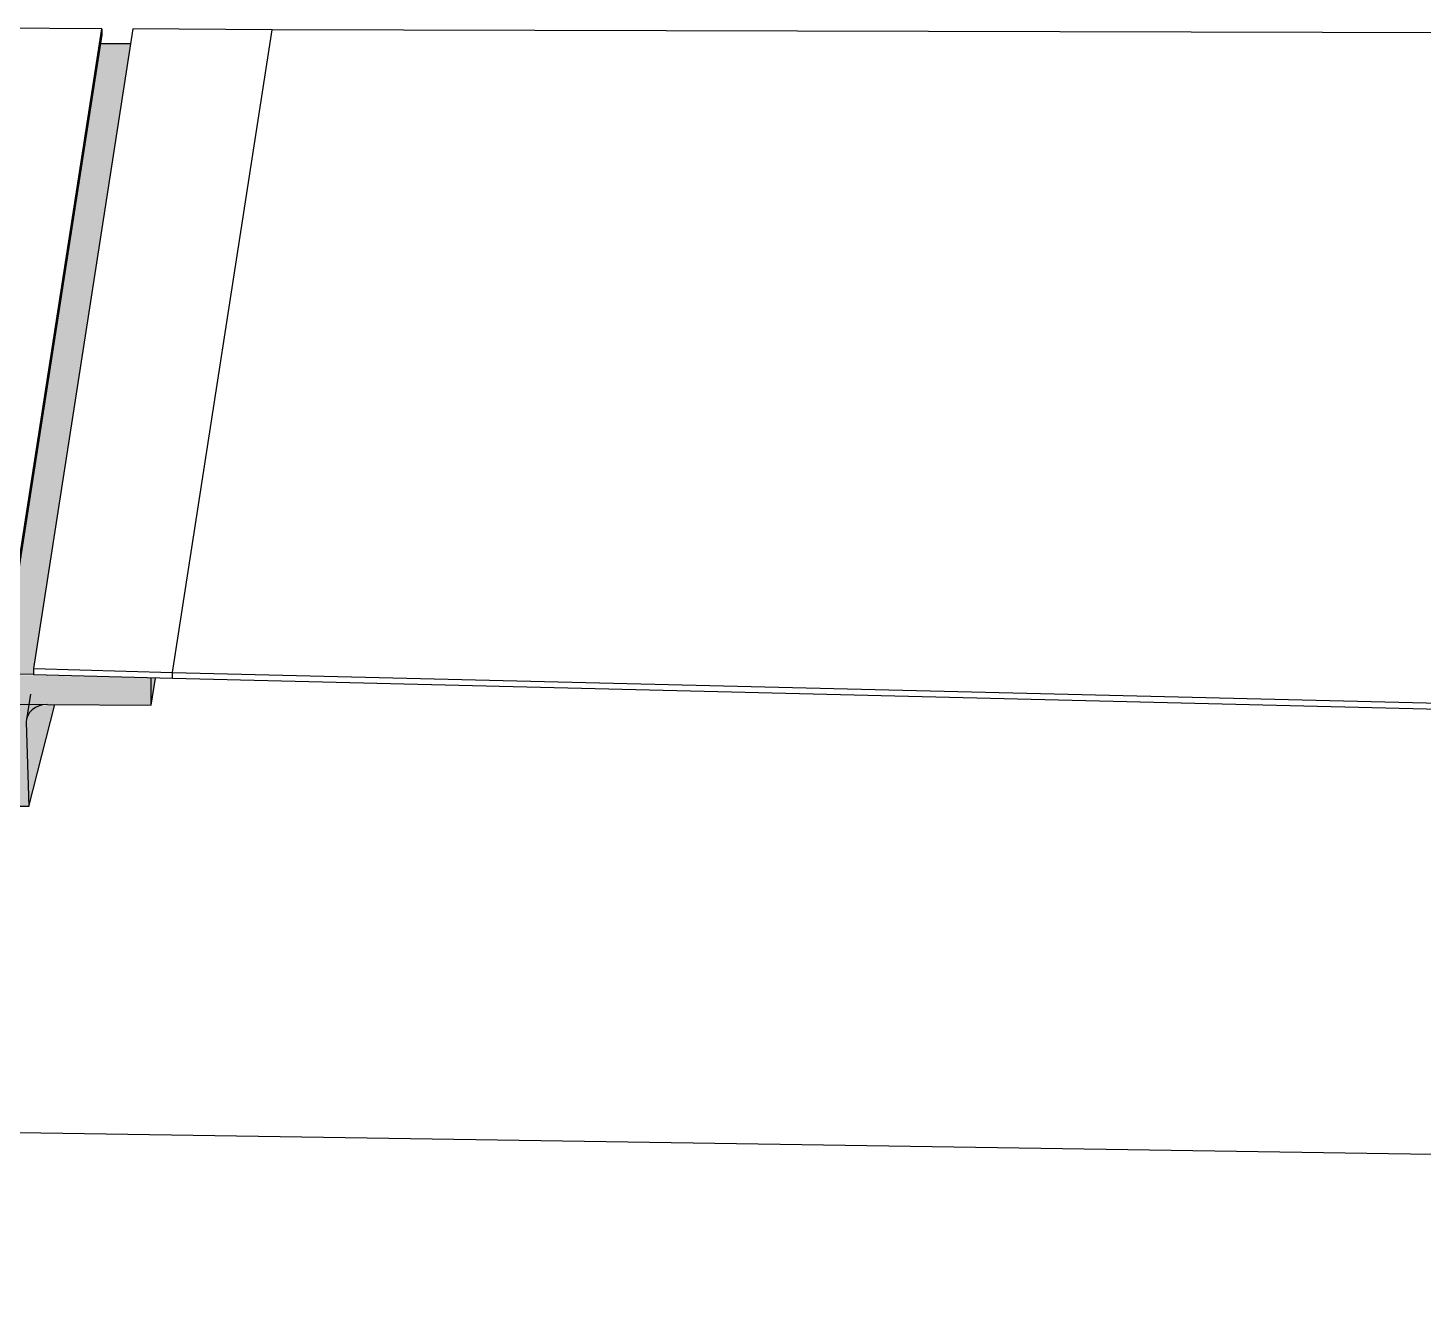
# Model space of a CAD drawing. Header units: metres. Extents: x -1164 to -1017, y 3 to 563.
# Drawn here: x -1075.744 to -1074.844, y 543.388 to 544.214 of the extents above; entities that cross this region are included whole.
import ezdxf

# ---------------------------------------------------------------- set-up
doc = ezdxf.new("R2010")
doc.units = ezdxf.units.M
doc.layers.add('A-DETL-GENF', color=7, linetype='Continuous', lineweight=9)
doc.layers.add('A-GENM', color=7, linetype='Continuous', lineweight=35)

# ---------------------------------------------------------------- blocks, each defined once
blk = doc.blocks.new('BR08_GEN_POST_0 - 360UB_BASE-5290582-DRG 2873021 - motorway level drainage')
at = {"layer": 'A-GENM', "lineweight": 25, "true_color": 0xcbc2be}
for points in [[(-1144.08589, 543.797), (-1144.0858, 543.80129), (-1144.02333, 544.20349), (-1144.04273, 544.2036), (-1144.10582, 543.79733), (-1144.18155, 543.7994), (-1144.18184, 543.79755), (-1144.10581, 543.79711)], [(-1144.00993, 543.77717), (-1144.00993, 543.7947), (-1144.13181, 543.79726), (-1144.18184, 543.79755), (-1144.18184, 543.77815), (-1144.02758, 543.77727)], [(-1144.00993, 543.77717), (-1144.00722, 543.79463), (-1144.00989, 543.79433)], [(-1144.08897, 543.71182), (-1144.08959, 543.77063), (-1144.08656, 543.77436), (-1144.08037, 543.77717), (-1144.07964, 543.77757), (-1144.10952, 543.77687), (-1144.10491, 543.77436), (-1144.10158, 543.77016), (-1144.10057, 543.76618), (-1144.09896, 543.71188), (-1144.09057, 543.71183)], [(-1144.08897, 543.71182), (-1144.07208, 543.77753), (-1144.08224, 543.77671), (-1144.08671, 543.77426), (-1144.09011, 543.76919), (-1144.09057, 543.76618), (-1144.09037, 543.75931)]]:
    blk.add_hatch(color=9, dxfattribs=at).paths.add_polyline_path(points)
at = {"layer": 'A-GENM', "color": 254, "lineweight": 25, "true_color": 0xd4d4d4}
for p, q in [((-1144.02333, 544.20349), (-1144.04333, 544.2036)), ((-1144.02333, 544.20349), (-1144.04333, 544.2036)), ((-1144.18184, 543.79755), (-1144.18189, 543.77816)), ((-1144.18155, 543.7994), (-1144.18184, 543.79755)), ((-1144.08589, 543.797), (-1144.18184, 543.79755)), ((-1144.00993, 543.77717), (-1144.00989, 543.7947)), ((-1144.00993, 543.77717), (-1144.00722, 543.79463)), ((-1144.08792, 543.78428), (-1144.09047, 543.76789)), ((-1144.18189, 543.77816), (-1144.1149, 543.77777)), ((-1144.1149, 543.77777), (-1144.07691, 543.77755)), ((-1144.08897, 543.71182), (-1144.07208, 543.77753)), ((-1144.07691, 543.77755), (-1144.00993, 543.77717)), ((-1144.09896, 543.71188), (-1144.10057, 543.76624)), ((-1144.09057, 543.76618), (-1144.08897, 543.71182)), ((-1144.08897, 543.71182), (-1144.09896, 543.71188))]:
    blk.add_line(p, q, dxfattribs=at)
at = {"layer": 'A-GENM', "color": 254, "lineweight": 25, "true_color": 0xd4d4d4, "flags": 128}
for points in [[(-1144.10057, 543.76624), (-1144.1009, 543.76848), (-1144.10176, 543.77063), (-1144.10312, 543.77262), (-1144.10491, 543.77436), (-1144.10707, 543.7758), (-1144.10952, 543.77687), (-1144.11217, 543.77754), (-1144.1149, 543.77777)], [(-1144.07691, 543.77755), (-1144.07964, 543.77735), (-1144.08224, 543.77671), (-1144.08463, 543.77567), (-1144.08671, 543.77426), (-1144.0884, 543.77253), (-1144.08964, 543.77056), (-1144.09037, 543.76842), (-1144.09057, 543.76618)]]:
    blk.add_lwpolyline(points, dxfattribs=at)
blk = doc.blocks.new('SCR_B_08_NE_6 - SCR_B_08_NE_6-5608889-DRG 2873021 - motorway level drainage')
at = {"layer": 'A-GENM', "color": 254, "lineweight": 25, "true_color": 0xd4d4d4}
for p, q in [((-0.99964, 0.00708), (0.00002, 0.00396)), ((0.06202, -0.41082), (0.00001, 0.00396)), ((0.00001, 0.00396), (0.08999, 0.00396)), ((0.08999, 0.00396), (0.15171, -0.40887)), ((0.06204, -0.41081), (-0.93406, -0.42933)), ((0.06201, -0.41477), (0.06202, -0.41082)), ((0.06201, -0.41477), (0.1517, -0.41283)), ((0.15171, -0.40887), (0.06202, -0.41082)), ((0.15171, -0.40887), (0.1517, -0.41283)), ((-0.93408, -0.43329), (0.06201, -0.41477))]:
    blk.add_line(p, q, dxfattribs=at)
blk = doc.blocks.new('SCR_B_08_NE_7 - SCR_B_08_NE_7-5609727-DRG 2873021 - motorway level drainage')
at = {"layer": 'A-GENM', "color": 254, "lineweight": 25, "true_color": 0xd4d4d4}
for p, q in [((-1.09001, 0.01002), (-1.09003, 0.00606)), ((-1.02939, -0.40253), (-1.09001, 0.01002)), ((-1.09001, 0.01002), (-1.00003, 0.00979)), ((-1.09003, 0.00606), (-1.02942, -0.40649))]:
    blk.add_line(p, q, dxfattribs=at)

msp = doc.modelspace()

# ---------------------------------------------------------------- linework, layer by layer
at = {"layer": 'A-DETL-GENF', "color": 161, "lineweight": 25, "true_color": 0xa3a3ff}
msp.add_line((-1068.4121644, 543.388454), (-1078.1095421, 543.537924), dxfattribs=at)

# ---------------------------------------------------------------- block references
at = {"layer": 'A-GENM', "color": 254, "lineweight": 25, "true_color": 0xd4d4d4, "extrusion": (0, 0, -1)}
for name, p, rotation in [('SCR_B_08_NE_7 - SCR_B_08_NE_7-5609727-DRG 2873021 - motorway level drainage', (1076.7860493, 544.2122381), 0.4694750985984594), ('SCR_B_08_NE_6 - SCR_B_08_NE_6-5608889-DRG 2873021 - motorway level drainage', (1075.5860324, 544.2087418), 0.3250009028600617)]:
    msp.add_blockref(name, p, dxfattribs=dict(at, rotation=rotation))
at = {"layer": 'A-GENM', "color": 254, "lineweight": 25, "true_color": 0xd4d4d4}
msp.add_blockref('BR08_GEN_POST_0 - 360UB_BASE-5290582-DRG 2873021 - motorway level drainage', (68.3458246, 0), dxfattribs=at)

doc.saveas('drawing.dxf')
